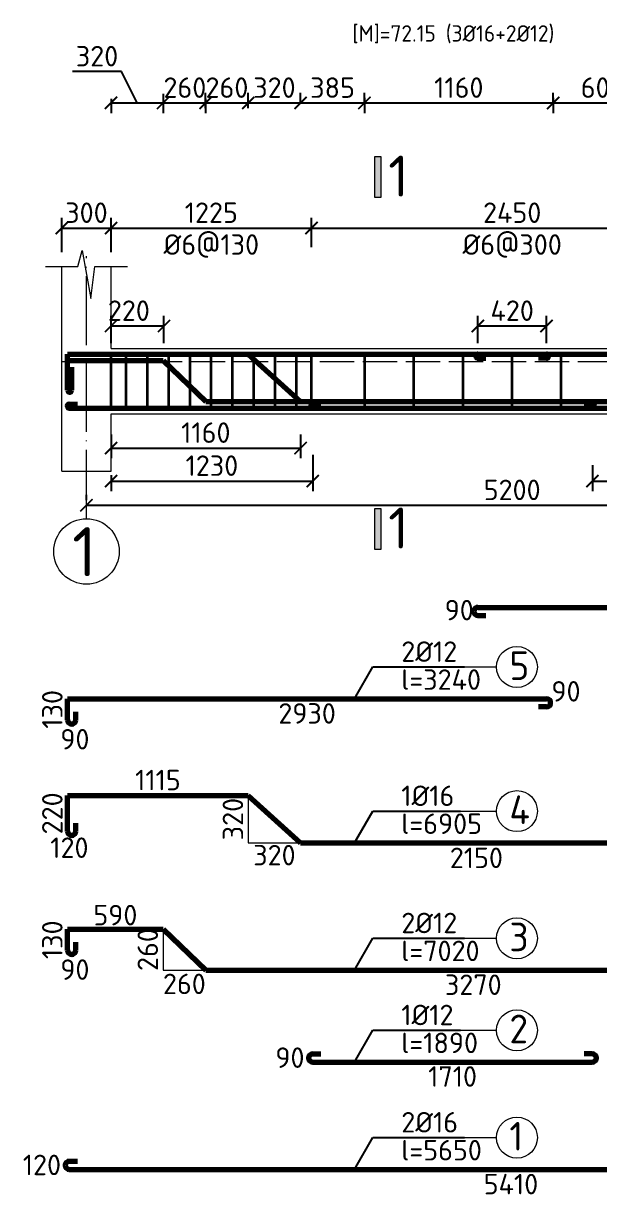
# Model space of a CAD drawing. Header units: millimetres. Extents: x 0 to 4970, y -594 to 1412.
# Drawn here: x 2963.5 to 3033.8, y 299.7 to 443.2 of the extents above; entities that cross this region are included whole.
import ezdxf

# ---------------------------------------------------------------- set-up
doc = ezdxf.new("R2010")
doc.units = ezdxf.units.MM
doc.header["$LTSCALE"] = 0.35
doc.header["$PDMODE"] = 3
doc.linetypes.add('ACAD_ISO02W100', pattern=[15, 12, -3])
doc.linetypes.add('ACAD_ISO04W100', pattern=[30, 24, -3, 0, -3])
doc.layers.get('0').update_dxf_attribs({"lineweight": 50})
for name, color, linetype, lineweight in [('Cot Dai', 7, 'Continuous', 35), ('Cot thep', 2, 'Continuous', 70), ('Cotthepcat', 3, 'Continuous', 70), ('Duong Bao', 6, 'Continuous', 18), ('Kich Thuoc', 1, 'Continuous', 20), ('Ky Hieu', 4, 'Continuous', 20), ('Net Khuat', 5, 'ACAD_ISO02W100', 20), ('NetCat', 7, 'Continuous', 20), ('Text', 40, 'Continuous', 20), ('Truc', 3, 'ACAD_ISO04W100', 20)]:
    doc.layers.add(name, color=color, linetype=linetype, lineweight=lineweight)
doc.styles.get("Standard").update_dxf_attribs({"font": 'isocpeur.ttf'})
doc.styles.add('VN', font='')
doc.styles.get('VN').set_extended_font_data('TCVN 7284')
doc.dimstyles.new('Dim20', dxfattribs={"dimtxt": 2.5, "dimasz": 1.5, "dimexe": 1.25, "dimexo": 0.625, "dimtad": 1, "dimlfac": 20, "dimtxsty": 'Standard', "dimblk": 'ARCHTICK', "dimcen": 2.5, "dimadec": 0, "dimazin": 0, "dimtfac": 1, "dimtmove": 0, "dimatfit": 3, "dimfxl": 1, "dimarcsym": 0})
doc.dimstyles.new('Dim50', dxfattribs={"dimtxt": 2.5, "dimasz": 1.5, "dimexe": 1.25, "dimexo": 0.625, "dimtad": 1, "dimlfac": 50, "dimtxsty": 'Standard', "dimblk": 'ARCHTICK', "dimcen": 2.5, "dimadec": 0, "dimazin": 0, "dimtfac": 1, "dimtmove": 0, "dimatfit": 3, "dimfxl": 1, "dimarcsym": 0})
doc.dimstyles.new('Dim50KT', dxfattribs={"dimtxt": 2.5, "dimasz": 1.5, "dimexe": 1.25, "dimexo": 0.625, "dimtad": 1, "dimlfac": 50, "dimtxsty": 'Standard', "dimblk": 'ARCHTICK', "dimcen": 2.5, "dimse1": 1, "dimse2": 1, "dimsd1": 1, "dimsd2": 1, "dimadec": 0, "dimazin": 0, "dimtfac": 1, "dimtmove": 0, "dimatfit": 3, "dimfxl": 1, "dimarcsym": 0})

# ---------------------------------------------------------------- blocks, each defined once
blk = doc.blocks.new('_ArchTick')
at = {"color": 0, "linetype": 'ByBlock', "const_width": 0.15}
blk.add_lwpolyline([(-0.5, -0.5), (0.5, 0.5)], dxfattribs=at)
blk = doc.blocks.new('*D943')
at = {"layer": 'Defpoints', "color": 0}
for p in [(2980.54, 435.27), (2985.74, 434.64), (2985.74, 433.53)]:
    blk.add_point(p, dxfattribs=at)
at = {"layer": 'Kich Thuoc', "color": 0, "lineweight": -2}
for p, q in [((2980.54, 434.64), (2980.54, 432.28)), ((2985.74, 434.02), (2985.74, 432.28)), ((2980.54, 433.53), (2985.74, 433.53))]:
    blk.add_line(p, q, dxfattribs=at)
at = {"layer": 'Kich Thuoc', "color": 0, "lineweight": -2, "xscale": 1.5, "yscale": 1.5, "zscale": 1.5, "rotation": 180}
blk.add_blockref('_ArchTick', (2980.54, 433.53), dxfattribs=at)
at = {"layer": 'Kich Thuoc', "color": 0, "lineweight": -2, "xscale": 1.5, "yscale": 1.5, "zscale": 1.5}
blk.add_blockref('_ArchTick', (2985.74, 433.53), dxfattribs=at)
at = {"layer": 'Kich Thuoc', "color": 0, "insert": (2983.2, 435.4), "char_height": 2.5, "attachment_point": 5}
blk.add_mtext('260', dxfattribs=at)
blk = doc.blocks.new('*D944')
at = {"layer": 'Defpoints', "color": 0}
for p in [(2971.18, 384.42), (3075.18, 384.42), (3075.18, 384.42)]:
    blk.add_point(p, dxfattribs=at)
at = {"layer": 'Kich Thuoc', "color": 0, "lineweight": -2}
for p, q in [((2971.18, 385.04), (2971.18, 385.67)), ((3075.18, 385.04), (3075.18, 385.67)), ((2971.18, 384.42), (3075.18, 384.42))]:
    blk.add_line(p, q, dxfattribs=at)
at = {"layer": 'Kich Thuoc', "color": 0, "lineweight": -2, "xscale": 1.5, "yscale": 1.5, "zscale": 1.5, "rotation": 180}
blk.add_blockref('_ArchTick', (2971.18, 384.42), dxfattribs=at)
at = {"layer": 'Kich Thuoc', "color": 0, "lineweight": -2, "xscale": 1.5, "yscale": 1.5, "zscale": 1.5}
blk.add_blockref('_ArchTick', (3075.18, 384.42), dxfattribs=at)
at = {"layer": 'Kich Thuoc', "color": 0, "insert": (3023.18, 386.29), "char_height": 2.5, "attachment_point": 5}
blk.add_mtext('5200', dxfattribs=at)
blk = doc.blocks.new('*D946')
at = {"layer": 'Defpoints', "color": 0}
for p in [(2974.18, 418.26), (2968.18, 414.69), (2974.18, 414.69)]:
    blk.add_point(p, dxfattribs=at)
at = {"layer": 'Kich Thuoc', "color": 0, "lineweight": -2}
for p, q in [((2968.18, 415.32), (2968.18, 419.51)), ((2974.18, 415.32), (2974.18, 419.51)), ((2968.18, 418.26), (2974.18, 418.26))]:
    blk.add_line(p, q, dxfattribs=at)
at = {"layer": 'Kich Thuoc', "color": 0, "lineweight": -2, "xscale": 1.5, "yscale": 1.5, "zscale": 1.5, "rotation": 180}
blk.add_blockref('_ArchTick', (2968.18, 418.26), dxfattribs=at)
at = {"layer": 'Kich Thuoc', "color": 0, "lineweight": -2, "xscale": 1.5, "yscale": 1.5, "zscale": 1.5}
blk.add_blockref('_ArchTick', (2974.18, 418.26), dxfattribs=at)
at = {"layer": 'Kich Thuoc', "color": 0, "insert": (2971.18, 420.13), "char_height": 2.5, "attachment_point": 5}
blk.add_mtext('300', dxfattribs=at)
blk = doc.blocks.new('*D947')
at = {"layer": 'Defpoints', "color": 0}
for p in [(2998.68, 418.26), (2998.68, 415.32), (2974.18, 414.69)]:
    blk.add_point(p, dxfattribs=at)
at = {"layer": 'Kich Thuoc', "color": 0, "lineweight": -2}
for p, q in [((2974.18, 415.32), (2974.18, 419.51)), ((2998.68, 415.94), (2998.68, 419.51)), ((2974.18, 418.26), (2998.68, 418.26))]:
    blk.add_line(p, q, dxfattribs=at)
at = {"layer": 'Kich Thuoc', "color": 0, "lineweight": -2, "xscale": 1.5, "yscale": 1.5, "zscale": 1.5, "rotation": 180}
blk.add_blockref('_ArchTick', (2974.18, 418.26), dxfattribs=at)
at = {"layer": 'Kich Thuoc', "color": 0, "lineweight": -2, "xscale": 1.5, "yscale": 1.5, "zscale": 1.5}
blk.add_blockref('_ArchTick', (2998.68, 418.26), dxfattribs=at)
at = {"layer": 'Kich Thuoc', "color": 0, "insert": (2986.43, 420.13), "char_height": 2.5, "attachment_point": 5}
blk.add_mtext('1225', dxfattribs=at)
blk = doc.blocks.new('*D948')
at = {"layer": 'Defpoints', "color": 0}
for p in [(3047.68, 418.26), (2998.68, 415.32), (3047.68, 415.94)]:
    blk.add_point(p, dxfattribs=at)
at = {"layer": 'Kich Thuoc', "color": 0, "lineweight": -2}
for p, q in [((2998.68, 415.94), (2998.68, 419.51)), ((3047.68, 416.57), (3047.68, 419.51)), ((2998.68, 418.26), (3047.68, 418.26))]:
    blk.add_line(p, q, dxfattribs=at)
at = {"layer": 'Kich Thuoc', "color": 0, "lineweight": -2, "xscale": 1.5, "yscale": 1.5, "zscale": 1.5, "rotation": 180}
blk.add_blockref('_ArchTick', (2998.68, 418.26), dxfattribs=at)
at = {"layer": 'Kich Thuoc', "color": 0, "lineweight": -2, "xscale": 1.5, "yscale": 1.5, "zscale": 1.5}
blk.add_blockref('_ArchTick', (3047.68, 418.26), dxfattribs=at)
at = {"layer": 'Kich Thuoc', "color": 0, "insert": (3023.18, 420.13), "char_height": 2.5, "attachment_point": 5}
blk.add_mtext('2450', dxfattribs=at)
blk = doc.blocks.new('*D959')
at = {"layer": 'Defpoints', "color": 0}
for p in [(2985.74, 432.28), (2990.94, 433.53), (2990.94, 432.28)]:
    blk.add_point(p, dxfattribs=at)
at = {"layer": 'Kich Thuoc', "color": 0, "lineweight": -2}
for p, q in [((2985.74, 432.9), (2985.74, 434.78)), ((2990.94, 432.9), (2990.94, 434.78)), ((2985.74, 433.53), (2990.94, 433.53))]:
    blk.add_line(p, q, dxfattribs=at)
at = {"layer": 'Kich Thuoc', "color": 0, "lineweight": -2, "xscale": 1.5, "yscale": 1.5, "zscale": 1.5, "rotation": 180}
blk.add_blockref('_ArchTick', (2985.74, 433.53), dxfattribs=at)
at = {"layer": 'Kich Thuoc', "color": 0, "lineweight": -2, "xscale": 1.5, "yscale": 1.5, "zscale": 1.5}
blk.add_blockref('_ArchTick', (2990.94, 433.53), dxfattribs=at)
at = {"layer": 'Kich Thuoc', "color": 0, "insert": (2988.34, 435.4), "char_height": 2.5, "attachment_point": 5}
blk.add_mtext('260', dxfattribs=at)
blk = doc.blocks.new('*D960')
at = {"layer": 'Defpoints', "color": 0}
for p in [(2990.94, 432.9), (2997.34, 433.53), (2997.34, 432.9)]:
    blk.add_point(p, dxfattribs=at)
at = {"layer": 'Kich Thuoc', "color": 0, "lineweight": -2}
for p, q in [((2990.94, 433.53), (2990.94, 434.78)), ((2997.34, 433.53), (2997.34, 434.78)), ((2990.94, 433.53), (2997.34, 433.53))]:
    blk.add_line(p, q, dxfattribs=at)
at = {"layer": 'Kich Thuoc', "color": 0, "lineweight": -2, "xscale": 1.5, "yscale": 1.5, "zscale": 1.5, "rotation": 180}
blk.add_blockref('_ArchTick', (2990.94, 433.53), dxfattribs=at)
at = {"layer": 'Kich Thuoc', "color": 0, "lineweight": -2, "xscale": 1.5, "yscale": 1.5, "zscale": 1.5}
blk.add_blockref('_ArchTick', (2997.34, 433.53), dxfattribs=at)
at = {"layer": 'Kich Thuoc', "color": 0, "insert": (2994.14, 435.4), "char_height": 2.5, "attachment_point": 5}
blk.add_mtext('320', dxfattribs=at)
blk = doc.blocks.new('*D961')
at = {"layer": 'Defpoints', "color": 0}
for p in [(2974.18, 434.64), (2980.54, 434.28), (2980.54, 433.53)]:
    blk.add_point(p, dxfattribs=at)
at = {"layer": 'Kich Thuoc', "color": 0, "lineweight": -2}
for p, q in [((2975.47, 437.36), (2969.47, 437.36)), ((2977.36, 433.53), (2975.47, 437.36)), ((2974.18, 434.02), (2974.18, 432.28)), ((2980.54, 433.65), (2980.54, 432.28)), ((2974.18, 433.53), (2980.54, 433.53))]:
    blk.add_line(p, q, dxfattribs=at)
at = {"layer": 'Kich Thuoc', "color": 0, "lineweight": -2, "xscale": 1.5, "yscale": 1.5, "zscale": 1.5, "rotation": 180}
blk.add_blockref('_ArchTick', (2974.18, 433.53), dxfattribs=at)
at = {"layer": 'Kich Thuoc', "color": 0, "lineweight": -2, "xscale": 1.5, "yscale": 1.5, "zscale": 1.5}
blk.add_blockref('_ArchTick', (2980.54, 433.53), dxfattribs=at)
at = {"layer": 'Kich Thuoc', "color": 0, "insert": (2972.47, 439.24), "char_height": 2.5, "attachment_point": 5}
blk.add_mtext('320', dxfattribs=at)
blk = doc.blocks.new('*D1050')
at = {"layer": 'Defpoints', "color": 0}
for p in [(2968.88, 332.67), (2968.88, 330.07), (2968.88, 330.07)]:
    blk.add_point(p, dxfattribs=at)
at = {"layer": 'Kich Thuoc', "color": 0, "insert": (2967.01, 331.37), "char_height": 2.5, "attachment_point": 5, "rotation": 90}
blk.add_mtext('130', dxfattribs=at)
blk = doc.blocks.new('*D1051')
at = {"layer": 'Defpoints', "color": 0}
for p in [(2968.88, 360.8), (2968.88, 358.2), (2968.88, 358.2)]:
    blk.add_point(p, dxfattribs=at)
at = {"layer": 'Kich Thuoc', "color": 0, "insert": (2967.01, 359.5), "char_height": 2.5, "attachment_point": 5, "rotation": 90}
blk.add_mtext('130', dxfattribs=at)
blk = doc.blocks.new('*D1052')
at = {"layer": 'Defpoints', "color": 0}
for p in [(2968.88, 349), (2968.88, 344.6), (2968.88, 344.6)]:
    blk.add_point(p, dxfattribs=at)
at = {"layer": 'Kich Thuoc', "color": 0, "insert": (2967.01, 346.8), "char_height": 2.5, "attachment_point": 5, "rotation": 90}
blk.add_mtext('220', dxfattribs=at)
blk = doc.blocks.new('*D1053')
at = {"layer": 'Defpoints', "color": 0}
for p in [(2968.88, 349), (2990.94, 349), (2990.94, 349)]:
    blk.add_point(p, dxfattribs=at)
at = {"layer": 'Kich Thuoc', "color": 0, "insert": (2979.91, 350.87), "char_height": 2.5, "attachment_point": 5}
blk.add_mtext('1115', dxfattribs=at)
blk = doc.blocks.new('*D1054')
at = {"layer": 'Defpoints', "color": 0}
for p in [(2990.94, 343.2), (2997.34, 343.2), (2997.34, 339.82)]:
    blk.add_point(p, dxfattribs=at)
at = {"layer": 'Kich Thuoc', "color": 0, "insert": (2994.14, 341.7), "char_height": 2.5, "attachment_point": 5}
blk.add_mtext('320', dxfattribs=at)
blk = doc.blocks.new('*D1055')
at = {"layer": 'Defpoints', "color": 0}
for p in [(2990.94, 349), (2990.94, 343.2), (2990.94, 343.2)]:
    blk.add_point(p, dxfattribs=at)
at = {"layer": 'Kich Thuoc', "color": 0, "insert": (2989.07, 346.1), "char_height": 2.5, "attachment_point": 5, "rotation": 90}
blk.add_mtext('320', dxfattribs=at)
blk = doc.blocks.new('*D1017')
at = {"layer": 'Defpoints', "color": 0}
for p in [(2997.34, 343.2), (3040.28, 343.2), (3040.28, 339.5)]:
    blk.add_point(p, dxfattribs=at)
at = {"layer": 'Kich Thuoc', "color": 0, "insert": (3018.81, 341.37), "char_height": 2.5, "attachment_point": 5}
blk.add_mtext('2150', dxfattribs=at)
blk = doc.blocks.new('*D1019')
at = {"layer": 'Defpoints', "color": 0}
for p in [(2968.88, 332.51), (2980.54, 332.51), (2980.54, 332.51)]:
    blk.add_point(p, dxfattribs=at)
at = {"layer": 'Kich Thuoc', "color": 0, "insert": (2974.71, 334.38), "char_height": 2.5, "attachment_point": 5}
blk.add_mtext('590', dxfattribs=at)
blk = doc.blocks.new('*D1057')
at = {"layer": 'Defpoints', "color": 0}
for p in [(2980.54, 327.67), (2985.74, 327.67), (2985.74, 324.1)]:
    blk.add_point(p, dxfattribs=at)
at = {"layer": 'Kich Thuoc', "color": 0, "insert": (2983.14, 325.98), "char_height": 2.5, "attachment_point": 5}
blk.add_mtext('260', dxfattribs=at)
blk = doc.blocks.new('*D1058')
at = {"layer": 'Defpoints', "color": 0}
for p in [(2980.54, 332.67), (2980.54, 327.67), (2980.54, 327.67)]:
    blk.add_point(p, dxfattribs=at)
at = {"layer": 'Kich Thuoc', "color": 0, "insert": (2978.67, 330.17), "char_height": 2.5, "attachment_point": 5, "rotation": 90}
blk.add_mtext('260', dxfattribs=at)
blk = doc.blocks.new('*D1060')
at = {"layer": 'Defpoints', "color": 0}
for p in [(2985.74, 327.97), (3051.12, 327.97), (3051.12, 324.01)]:
    blk.add_point(p, dxfattribs=at)
at = {"layer": 'Kich Thuoc', "color": 0, "insert": (3018.43, 325.88), "char_height": 2.5, "attachment_point": 5}
blk.add_mtext('3270', dxfattribs=at)
blk = doc.blocks.new('*D1062')
at = {"layer": 'Defpoints', "color": 0}
for p in [(2969.08, 303.34), (3076.98, 303.34), (3076.98, 299.66)]:
    blk.add_point(p, dxfattribs=at)
at = {"layer": 'Kich Thuoc', "color": 0, "insert": (3023.03, 301.54), "char_height": 2.5, "attachment_point": 5}
blk.add_mtext('5410', dxfattribs=at)
blk = doc.blocks.new('*D1026')
at = {"layer": 'Defpoints', "color": 0}
for p in [(3018.98, 369.79), (3235.38, 369.79), (3235.38, 368.03)]:
    blk.add_point(p, dxfattribs=at)
at = {"layer": 'Kich Thuoc', "color": 0, "insert": (3127.18, 369.91), "char_height": 2.5, "attachment_point": 5}
blk.add_mtext('10820', dxfattribs=at)
blk = doc.blocks.new('*D1073')
at = {"layer": 'Defpoints', "color": 0}
for p in [(2968.88, 360.8), (3027.38, 360.8), (3027.38, 357.12)]:
    blk.add_point(p, dxfattribs=at)
at = {"layer": 'Kich Thuoc', "color": 0, "insert": (2998.13, 359), "char_height": 2.5, "attachment_point": 5}
blk.add_mtext('2930', dxfattribs=at)
blk = doc.blocks.new('*D1027')
at = {"layer": 'Defpoints', "color": 0}
for p in [(3027.38, 406.3), (3018.98, 403.57), (3027.38, 403.57)]:
    blk.add_point(p, dxfattribs=at)
at = {"layer": 'Kich Thuoc', "color": 0, "lineweight": -2}
for p, q in [((3018.98, 404.19), (3018.98, 407.55)), ((3018.98, 406.3), (3027.38, 406.3)), ((3027.38, 404.19), (3027.38, 407.55))]:
    blk.add_line(p, q, dxfattribs=at)
at = {"layer": 'Kich Thuoc', "color": 0, "lineweight": -2, "xscale": 1.5, "yscale": 1.5, "zscale": 1.5, "rotation": 180}
blk.add_blockref('_ArchTick', (3018.98, 406.3), dxfattribs=at)
at = {"layer": 'Kich Thuoc', "color": 0, "lineweight": -2, "xscale": 1.5, "yscale": 1.5, "zscale": 1.5}
blk.add_blockref('_ArchTick', (3027.38, 406.3), dxfattribs=at)
at = {"layer": 'Kich Thuoc', "color": 0, "insert": (3023.18, 408.17), "char_height": 2.5, "attachment_point": 5}
blk.add_mtext('420', dxfattribs=at)
blk = doc.blocks.new('*D1075')
at = {"layer": 'Defpoints', "color": 0}
for p in [(3005.13, 434.78), (2997.34, 432.9), (3005.13, 433.53)]:
    blk.add_point(p, dxfattribs=at)
at = {"layer": 'Kich Thuoc', "color": 0, "lineweight": -2}
for p, q in [((2997.34, 433.53), (2997.34, 434.78)), ((3005.13, 434.15), (3005.13, 432.28)), ((2997.34, 433.53), (3005.13, 433.53))]:
    blk.add_line(p, q, dxfattribs=at)
at = {"layer": 'Kich Thuoc', "color": 0, "lineweight": -2, "xscale": 1.5, "yscale": 1.5, "zscale": 1.5, "rotation": 180}
blk.add_blockref('_ArchTick', (2997.34, 433.53), dxfattribs=at)
at = {"layer": 'Kich Thuoc', "color": 0, "lineweight": -2, "xscale": 1.5, "yscale": 1.5, "zscale": 1.5}
blk.add_blockref('_ArchTick', (3005.13, 433.53), dxfattribs=at)
at = {"layer": 'Kich Thuoc', "color": 0, "insert": (3001.24, 435.4), "char_height": 2.5, "attachment_point": 5}
blk.add_mtext('385', dxfattribs=at)
blk = doc.blocks.new('*D1076')
at = {"layer": 'Defpoints', "color": 0}
for p in [(3005.13, 432.9), (3028.18, 433.53), (3028.18, 432.9)]:
    blk.add_point(p, dxfattribs=at)
at = {"layer": 'Kich Thuoc', "color": 0, "lineweight": -2}
for p, q in [((3005.13, 433.53), (3005.13, 434.78)), ((3028.18, 433.53), (3028.18, 434.78)), ((3005.13, 433.53), (3028.18, 433.53))]:
    blk.add_line(p, q, dxfattribs=at)
at = {"layer": 'Kich Thuoc', "color": 0, "lineweight": -2, "xscale": 1.5, "yscale": 1.5, "zscale": 1.5, "rotation": 180}
blk.add_blockref('_ArchTick', (3005.13, 433.53), dxfattribs=at)
at = {"layer": 'Kich Thuoc', "color": 0, "lineweight": -2, "xscale": 1.5, "yscale": 1.5, "zscale": 1.5}
blk.add_blockref('_ArchTick', (3028.18, 433.53), dxfattribs=at)
at = {"layer": 'Kich Thuoc', "color": 0, "insert": (3016.66, 435.4), "char_height": 2.5, "attachment_point": 5}
blk.add_mtext('1160', dxfattribs=at)
blk = doc.blocks.new('*D1077')
at = {"layer": 'Defpoints', "color": 0}
for p in [(3028.18, 434.78), (3040.28, 434.78), (3040.28, 433.53)]:
    blk.add_point(p, dxfattribs=at)
at = {"layer": 'Kich Thuoc', "color": 0, "lineweight": -2}
for p, q in [((3028.18, 434.15), (3028.18, 432.28)), ((3040.28, 434.15), (3040.28, 432.28)), ((3028.18, 433.53), (3040.28, 433.53))]:
    blk.add_line(p, q, dxfattribs=at)
at = {"layer": 'Kich Thuoc', "color": 0, "lineweight": -2, "xscale": 1.5, "yscale": 1.5, "zscale": 1.5, "rotation": 180}
blk.add_blockref('_ArchTick', (3028.18, 433.53), dxfattribs=at)
at = {"layer": 'Kich Thuoc', "color": 0, "lineweight": -2, "xscale": 1.5, "yscale": 1.5, "zscale": 1.5}
blk.add_blockref('_ArchTick', (3040.28, 433.53), dxfattribs=at)
at = {"layer": 'Kich Thuoc', "color": 0, "insert": (3034.23, 435.4), "char_height": 2.5, "attachment_point": 5}
blk.add_mtext('605', dxfattribs=at)
blk = doc.blocks.new('*D1081')
at = {"layer": 'Defpoints', "color": 0}
for p in [(3032.98, 389.92), (3072.18, 389.92), (3072.18, 387.37)]:
    blk.add_point(p, dxfattribs=at)
at = {"layer": 'Kich Thuoc', "color": 0, "lineweight": -2}
for p, q in [((3032.98, 389.3), (3032.98, 386.12)), ((3072.18, 389.3), (3072.18, 386.12)), ((3032.98, 387.37), (3072.18, 387.37))]:
    blk.add_line(p, q, dxfattribs=at)
at = {"layer": 'Kich Thuoc', "color": 0, "lineweight": -2, "xscale": 1.5, "yscale": 1.5, "zscale": 1.5, "rotation": 180}
blk.add_blockref('_ArchTick', (3032.98, 387.37), dxfattribs=at)
at = {"layer": 'Kich Thuoc', "color": 0, "lineweight": -2, "xscale": 1.5, "yscale": 1.5, "zscale": 1.5}
blk.add_blockref('_ArchTick', (3072.18, 387.37), dxfattribs=at)
at = {"layer": 'Kich Thuoc', "color": 0, "insert": (3052.58, 389.25), "char_height": 2.5, "attachment_point": 5}
blk.add_mtext('1960', dxfattribs=at)
blk = doc.blocks.new('*D1082')
at = {"layer": 'Defpoints', "color": 0}
for p in [(2998.82, 317.44), (3032.98, 317.44), (3032.98, 312.8)]:
    blk.add_point(p, dxfattribs=at)
at = {"layer": 'Kich Thuoc', "color": 0, "insert": (3015.9, 314.68), "char_height": 2.5, "attachment_point": 5}
blk.add_mtext('1710', dxfattribs=at)
blk = doc.blocks.new('*D2425')
at = {"layer": 'Defpoints', "color": 0}
for p in [(2980.65, 406.3), (2974.18, 403.57), (2980.65, 403.57)]:
    blk.add_point(p, dxfattribs=at)
at = {"layer": 'Kich Thuoc', "color": 0, "lineweight": -2}
for p, q in [((2974.18, 404.19), (2974.18, 407.55)), ((2974.18, 406.3), (2980.65, 406.3)), ((2980.65, 404.19), (2980.65, 407.55))]:
    blk.add_line(p, q, dxfattribs=at)
at = {"layer": 'Kich Thuoc', "color": 0, "lineweight": -2, "xscale": 1.5, "yscale": 1.5, "zscale": 1.5, "rotation": 180}
blk.add_blockref('_ArchTick', (2974.18, 406.3), dxfattribs=at)
at = {"layer": 'Kich Thuoc', "color": 0, "lineweight": -2, "xscale": 1.5, "yscale": 1.5, "zscale": 1.5}
blk.add_blockref('_ArchTick', (2980.65, 406.3), dxfattribs=at)
at = {"layer": 'Kich Thuoc', "color": 0, "insert": (2976.36, 408.17), "char_height": 2.5, "attachment_point": 5}
blk.add_mtext('220', dxfattribs=at)
blk = doc.blocks.new('*D2423')
at = {"layer": 'Defpoints', "color": 0}
for p in [(2998.82, 391.17), (2974.18, 388.72), (2998.82, 387.37)]:
    blk.add_point(p, dxfattribs=at)
at = {"layer": 'Kich Thuoc', "color": 0, "lineweight": -2}
for p, q in [((2998.82, 390.55), (2998.82, 386.12)), ((2974.18, 388.09), (2974.18, 386.12)), ((2974.18, 387.37), (2998.82, 387.37))]:
    blk.add_line(p, q, dxfattribs=at)
at = {"layer": 'Kich Thuoc', "color": 0, "lineweight": -2, "xscale": 1.5, "yscale": 1.5, "zscale": 1.5, "rotation": 180}
blk.add_blockref('_ArchTick', (2974.18, 387.37), dxfattribs=at)
at = {"layer": 'Kich Thuoc', "color": 0, "lineweight": -2, "xscale": 1.5, "yscale": 1.5, "zscale": 1.5}
blk.add_blockref('_ArchTick', (2998.82, 387.37), dxfattribs=at)
at = {"layer": 'Kich Thuoc', "color": 0, "insert": (2986.5, 389.25), "char_height": 2.5, "attachment_point": 5}
blk.add_mtext('1230', dxfattribs=at)
blk = doc.blocks.new('*D2424')
at = {"layer": 'Defpoints', "color": 0}
for p in [(3032.98, 389.92), (3072.18, 389.92), (3072.18, 387.37)]:
    blk.add_point(p, dxfattribs=at)
at = {"layer": 'Kich Thuoc', "color": 0, "lineweight": -2}
for p, q in [((3032.98, 389.3), (3032.98, 386.12)), ((3072.18, 389.3), (3072.18, 386.12)), ((3032.98, 387.37), (3072.18, 387.37))]:
    blk.add_line(p, q, dxfattribs=at)
at = {"layer": 'Kich Thuoc', "color": 0, "lineweight": -2, "xscale": 1.5, "yscale": 1.5, "zscale": 1.5, "rotation": 180}
blk.add_blockref('_ArchTick', (3032.98, 387.37), dxfattribs=at)
at = {"layer": 'Kich Thuoc', "color": 0, "lineweight": -2, "xscale": 1.5, "yscale": 1.5, "zscale": 1.5}
blk.add_blockref('_ArchTick', (3072.18, 387.37), dxfattribs=at)
at = {"layer": 'Kich Thuoc', "color": 0, "insert": (3052.58, 389.25), "char_height": 2.5, "attachment_point": 5}
blk.add_mtext('1960', dxfattribs=at)
blk = doc.blocks.new('*D2419')
at = {"layer": 'Defpoints', "color": 0}
for p in [(2974.18, 393.67), (2997.34, 393.67), (2997.34, 391.4)]:
    blk.add_point(p, dxfattribs=at)
at = {"layer": 'Kich Thuoc', "color": 0, "lineweight": -2}
for p, q in [((2974.18, 393.05), (2974.18, 390.15)), ((2997.34, 393.05), (2997.34, 390.15)), ((2974.18, 391.4), (2997.34, 391.4))]:
    blk.add_line(p, q, dxfattribs=at)
at = {"layer": 'Kich Thuoc', "color": 0, "lineweight": -2, "xscale": 1.5, "yscale": 1.5, "zscale": 1.5, "rotation": 180}
blk.add_blockref('_ArchTick', (2974.18, 391.4), dxfattribs=at)
at = {"layer": 'Kich Thuoc', "color": 0, "lineweight": -2, "xscale": 1.5, "yscale": 1.5, "zscale": 1.5}
blk.add_blockref('_ArchTick', (2997.34, 391.4), dxfattribs=at)
at = {"layer": 'Kich Thuoc', "color": 0, "insert": (2985.76, 393.28), "char_height": 2.5, "attachment_point": 5}
blk.add_mtext('1160', dxfattribs=at)

msp = doc.modelspace()

# ---------------------------------------------------------------- hatches: boundary and pattern name
at = {"layer": 'NetCat'}
h = msp.add_hatch(color=256, dxfattribs=at)
h.paths.add_polyline_path([(3006.418902, 426.981261), (3007.118902, 426.981261), (3007.118902, 421.981261), (3006.418902, 421.981261)])
edge = h.paths.add_edge_path(flags=17)
edge.add_line((3006.418902, 421.981261), (3006.418902, 426.981261))
h = msp.add_hatch(color=256, dxfattribs=at)
h.paths.add_polyline_path([(3006.418902, 384.020263), (3007.118902, 384.020263), (3007.118902, 379.020263), (3006.418902, 379.020263)])
edge = h.paths.add_edge_path(flags=17)
edge.add_line((3006.418902, 379.020263), (3006.418902, 384.020263))

# ---------------------------------------------------------------- linework, layer by layer
at = {"layer": 'Cot Dai'}
for p, q in [((2974.18074, 396.267944), (2974.18074, 402.867944)), ((2976.03074, 396.267944), (2976.03074, 402.867944)), ((2978.63074, 396.267944), (2978.63074, 402.867944)), ((2981.23074, 396.267944), (2981.23074, 402.867944)), ((2983.83074, 396.267944), (2983.83074, 402.867944)), ((2986.43074, 396.267944), (2986.43074, 402.867944)), ((2989.03074, 396.267944), (2989.03074, 402.867944)), ((2991.63074, 396.267944), (2991.63074, 402.867944)), ((2994.23074, 396.267944), (2994.23074, 402.867944)), ((2996.83074, 396.267944), (2996.83074, 402.867944)), ((2998.68074, 396.267944), (2998.68074, 402.867944)), ((3005.18074, 396.267944), (3005.18074, 402.867944)), ((3011.18074, 396.267944), (3011.18074, 402.867944)), ((3017.18074, 396.267944), (3017.18074, 402.867944)), ((3023.18074, 396.267944), (3023.18074, 402.867944)), ((3029.18074, 396.267944), (3029.18074, 402.867944))]:
    msp.add_line(p, q, dxfattribs=at)
at = {"layer": 'Cot thep'}
for p, q in [((2968.88074, 402.867944), (3026.38074, 402.867944)), ((2968.88074, 402.867944), (2983.741781, 402.867944)), ((2968.88074, 400.267944), (2968.88074, 402.867944)), ((2968.88074, 398.467944), (2968.88074, 402.867944)), ((2968.88074, 402.067944), (2980.541781, 402.067944)), ((2968.88074, 399.467944), (2968.88074, 402.067944)), ((2980.541781, 402.067944), (2985.741781, 397.067944)), ((2990.941781, 402.867944), (2997.341781, 397.067944)), ((3018.98074, 402.367944), (3019.98074, 402.367944)), ((3019.98074, 402.867944), (3231.18074, 402.867944)), ((3027.38074, 402.367944), (3026.38074, 402.367944)), ((2969.38074, 400.267944), (2969.38074, 401.267944)), ((2969.38074, 399.467944), (2969.38074, 400.467944)), ((2969.38074, 398.467944), (2969.38074, 399.467944)), ((2969.08074, 396.267944), (3078.18074, 396.267944)), ((2985.741781, 397.067944), (3051.124735, 397.067944)), ((2995.341781, 397.067944), (3043.282613, 397.067944)), ((3018.98074, 371.952445), (3235.38074, 371.952445)), ((2968.88074, 360.795521), (3027.38074, 360.795521)), ((2968.88074, 358.195521), (2968.88074, 360.795521)), ((2968.88074, 348.998466), (2990.941781, 348.998466)), ((2968.88074, 344.598466), (2968.88074, 348.998466)), ((2990.941781, 348.998466), (2997.341781, 343.198466)), ((2997.341781, 343.198466), (3040.282613, 343.198466)), ((2968.88074, 332.670592), (2980.541781, 332.670592)), ((2968.88074, 330.070592), (2968.88074, 332.670592)), ((2980.541781, 332.670592), (2985.741781, 327.670592)), ((2985.741781, 327.670592), (3051.124735, 327.670592)), ((2998.818644, 316.438987), (3032.975492, 316.438987)), ((2969.08074, 303.340889), (3076.98074, 303.340889))]:
    msp.add_line(p, q, dxfattribs=at)
for centre, start, end in [((3018.98074, 402.617944), 90, 270), ((3027.38074, 402.617944), 270, 90), ((2969.13074, 400.267944), 180, 0), ((2969.13074, 399.467944), 180, 0), ((2969.13074, 398.467944), 180, 0)]:
    msp.add_arc(centre, 0.25, start, end, dxfattribs=at)
at = {"layer": 'Cotthepcat'}
for p, q in [((2969.08074, 396.767944), (2970.08074, 396.767944)), ((2998.818644, 396.767944), (2999.818644, 396.767944)), ((3032.975492, 396.767944), (3031.975492, 396.767944)), ((3018.98074, 370.952445), (3019.98074, 370.952445)), ((2969.88074, 358.195521), (2969.88074, 359.195521)), ((3027.38074, 359.795521), (3026.38074, 359.795521)), ((2969.88074, 344.598466), (2969.88074, 345.598466)), ((2969.88074, 330.070592), (2969.88074, 331.070592)), ((2998.818644, 317.438987), (2999.818644, 317.438987)), ((3032.975492, 317.438987), (3031.975492, 317.438987)), ((2969.08074, 304.340889), (2970.08074, 304.340889))]:
    msp.add_line(p, q, dxfattribs=at)
for centre, radius, start, end in [((2969.08074, 396.517944), 0.25, 90, 270), ((2998.818644, 396.517944), 0.25, 90, 270), ((3032.975492, 396.517944), 0.25, 270, 90), ((3018.98074, 371.452445), 0.5, 90, 270), ((3027.38074, 360.295521), 0.5, 270, 90), ((2969.38074, 358.195521), 0.5, 180, 0), ((2969.38074, 344.598466), 0.5, 180, 0), ((2969.38074, 330.070592), 0.5, 180, 0), ((2998.818644, 316.938987), 0.5, 90, 270), ((3032.975492, 316.938987), 0.5, 270, 90), ((2969.08074, 303.840889), 0.5, 90, 270)]:
    msp.add_arc(centre, radius, start, end, dxfattribs=at)
at = {"layer": 'Duong Bao'}
for p, q in [((2968.18074, 388.567944), (2968.18074, 413.567944)), ((2974.18074, 403.567944), (2974.18074, 413.567944)), ((2974.18074, 403.567944), (3072.18074, 403.567944)), ((2974.18074, 388.567944), (2974.18074, 395.567944)), ((2974.18074, 395.567944), (3072.18074, 395.567944)), ((2968.18074, 388.567944), (2974.18074, 388.567944))]:
    msp.add_line(p, q, dxfattribs=at)
at = {"layer": 'Kich Thuoc'}
for p, q in [((2990.941781, 348.998466), (2990.941781, 343.198466)), ((2990.941781, 343.198466), (2997.341781, 343.198466)), ((2980.541781, 332.670592), (2980.541781, 327.670592)), ((2980.541781, 327.670592), (2985.741781, 327.670592))]:
    msp.add_line(p, q, dxfattribs=at)
at = {"layer": 'Ky Hieu'}
for p, q in [((3010.855875, 364.670137), (3021.255875, 364.670137)), ((3010.543375, 347.073082), (3021.255875, 347.073082)), ((3010.543375, 331.545208), (3021.255875, 331.545208)), ((3010.855875, 320.313603), (3021.255875, 320.313603)), ((3010.855875, 307.215505), (3021.255875, 307.215505))]:
    msp.add_line(p, q, dxfattribs=at)
msp.add_lwpolyline([(2966.18074, 413.567944), (2966.18074, 413.567944), (2970.145464, 413.567944), (2970.663102, 415.499795), (2971.698379, 409.636092), (2972.216017, 413.567944), (2976.18074, 413.567944), (2976.18074, 413.567944)], dxfattribs=at)
for centre, radius in [((2971.18074, 378.776529), 4), ((3023.755875, 364.670137), 2.5), ((3023.755875, 347.073082), 2.5), ((3023.755875, 331.545208), 2.5), ((3023.755875, 320.313603), 2.5), ((3023.755875, 307.215505), 2.5)]:
    msp.add_circle(centre, radius, dxfattribs=at)
at = {"layer": 'Net Khuat'}
msp.add_line((2968.18074, 401.967944), (3231.18074, 401.967944), dxfattribs=at)
at = {"layer": 'NetCat'}
for p, q in [((3006.418902, 421.981261), (3006.418902, 426.981261)), ((3006.418902, 421.981261), (3006.418902, 426.981261)), ((3006.418902, 379.020263), (3006.418902, 384.020263)), ((3006.418902, 379.020263), (3006.418902, 384.020263))]:
    msp.add_line(p, q, dxfattribs=at)
for points in [[(3006.418902, 426.981261), (3007.118902, 426.981261), (3007.118902, 421.981261), (3006.418902, 421.981261), (3006.418902, 426.981261)], [(3006.418902, 384.020263), (3007.118902, 384.020263), (3007.118902, 379.020263), (3006.418902, 379.020263), (3006.418902, 384.020263)]]:
    msp.add_lwpolyline(points, dxfattribs=at)
at = {"layer": 'Truc'}
msp.add_line((2971.18074, 382.776529), (2971.18074, 414.832298), dxfattribs=at)

# ---------------------------------------------------------------- texts
at = {"layer": 'Kich Thuoc', "color": 2}
msp.add_text('1', height=6, dxfattribs=at).set_placement((2969.43074, 375.74544))
at = {"layer": 'Kich Thuoc', "char_height": 2.5}
for s, insert, width, attachment_point in [('%%C6@130', (2986.43074, 416.062421), 24.5, 5), ('%%C6@300', (3023.18074, 416.062421), 24.5, 5), ('90', (3014.931791, 372.864116), 3.45107973, 1), ('90', (3027.977351, 362.949056), 3.45107973, 1), ('90', (2967.988693, 357.100235), 3.45107973, 1), ('120', (2966.75733, 343.860236), 3.45107973, 1), ('90', (2967.988693, 328.975306), 3.45107973, 1), ('90', (2997.811095, 318.229112), 3.45107973, 3), ('120', (2968.073192, 305.131014), 3.45107973, 3)]:
    msp.add_mtext(s, dxfattribs=dict(at, insert=insert, width=width, attachment_point=attachment_point))
at = {"layer": 'Ky Hieu', "style": 'VN'}
for s, p in [('5', (3022.841852, 363.087003)), ('4', (3022.841852, 345.489947)), ('3', (3022.841852, 329.962074)), ('2', (3022.841852, 318.730468)), ('1', (3022.841852, 305.63237))]:
    msp.add_text(s, height=3.5, dxfattribs=at).set_placement(p)
at = {"layer": 'Ky Hieu', "char_height": 2.5, "attachment_point": 7}
for s, insert in [('2%%C12', (3009.635533, 365.295137)), ('l=3240', (3009.635533, 361.883618)), ('1%%C16', (3009.635533, 347.698082)), ('l=6905', (3009.635533, 344.286563)), ('2%%C12', (3009.635533, 332.170208)), ('l=7020', (3009.635533, 328.758689)), ('1%%C12', (3009.635533, 320.938603)), ('l=1890', (3009.635533, 317.527084)), ('2%%C16', (3009.635533, 307.840505)), ('l=5650', (3009.635533, 304.428986))]:
    msp.add_mtext(s, dxfattribs=dict(at, insert=insert))
at = {"layer": 'Text', "insert": (3016.001441, 441.914642), "char_height": 2, "width": 26.69366199, "attachment_point": 5, "style": 'VN'}
msp.add_mtext('[M]=72.15 (3%%C16+2%%C12)', dxfattribs=at)
at = {"layer": 'Text', "char_height": 5, "width": 11.43756339, "attachment_point": 1}
for insert in [(3008.042296, 427.101062), (3008.042296, 384.140065)]:
    msp.add_mtext('1', dxfattribs=dict(at, insert=insert))

# ---------------------------------------------------------------- dimensions: what is measured, and where the dimension line sits
at = {"layer": 'Kich Thuoc'}
dim = msp.add_linear_dim(base=(2980.541781, 433.526812), p1=(2974.18074, 434.64254), p2=(2980.541781, 434.276812), text='320', dimstyle='Dim50', override={"dimtmove": 1}, dxfattribs=at)
dim.commit()
dim.dimension.update_dxf_attribs({"geometry": '*D961', "text_midpoint": (2974.847246, 437.363648), "dimtype": 160})
dim = msp.add_linear_dim(base=(2985.741781, 433.526812), p1=(2980.541781, 435.26754), p2=(2985.741781, 434.64254), dimstyle='Dim50', override={"dimtmove": 1}, dxfattribs=at)
dim.commit()
dim.dimension.update_dxf_attribs({"geometry": '*D943', "text_midpoint": (2983.202546, 433.526812), "dimtype": 160})
for base, p1, p2, dimstyle, picture, middle in [((2990.941781, 433.526812), (2985.741781, 432.276812), (2990.941781, 432.276812), 'Dim50', '*D959', (2988.341781, 433.526812)), ((2974.18074, 418.259115), (2968.18074, 414.690106), (2974.18074, 414.690106), 'Dim50', '*D946', (2971.18074, 418.259115)), ((2985.741781, 324.101558), (2980.541781, 327.670592), (2985.741781, 327.670592), 'Dim50KT', '*D1057', (2983.141781, 324.101558))]:
    dim = msp.add_linear_dim(base=base, p1=p1, p2=p2, dimstyle=dimstyle, dxfattribs=at)
    dim.commit()
    dim.dimension.update_dxf_attribs({"geometry": picture, "text_midpoint": middle, "dimtype": 160})
for base, p1, p2, dimstyle, picture, middle in [((2997.341781, 433.526812), (2990.941781, 432.901812), (2997.341781, 432.901812), 'Dim50', '*D960', (2994.141781, 435.401812)), ((3027.38074, 406.298958), (3018.98074, 403.567944), (3027.38074, 403.567944), 'Dim50', '*D1027', (3023.18074, 408.173958)), ((3075.18074, 384.418408), (2971.18074, 384.418408), (3075.18074, 384.418408), 'Dim50', '*D944', (3023.18074, 386.293408)), ((3235.38074, 368.030986), (3018.98074, 369.785262), (3235.38074, 369.785262), 'Dim50KT', '*D1026', (3127.18074, 369.905986)), ((2997.341781, 339.821586), (2990.941781, 343.198466), (2997.341781, 343.198466), 'Dim50KT', '*D1054', (2994.141781, 341.696586))]:
    dim = msp.add_linear_dim(base=base, p1=p1, p2=p2, dimstyle=dimstyle, dxfattribs=at)
    dim.commit()
    dim.dimension.update_dxf_attribs({"geometry": picture, "text_midpoint": middle})
for base, p1, p2, text, dimstyle, picture, middle in [((3005.134882, 433.526812), (2997.341781, 432.901812), (3005.134882, 434.776812), '385', 'Dim50', '*D1075', (3001.238332, 435.401812)), ((3028.175492, 433.526812), (3005.134882, 432.901812), (3028.175492, 432.901812), '1160', 'Dim50', '*D1076', (3016.655187, 435.401812)), ((2997.341781, 391.400961), (2974.18074, 393.671294), (2997.341781, 393.671294), '1160', 'Dim50', '*D2419', (2985.761261, 393.275961)), ((2998.818644, 387.37395), (2974.18074, 388.71747), (2998.818644, 391.174391), '1230', 'Dim50', '*D2423', (2986.499692, 389.24895)), ((3027.38074, 357.1233), (2968.88074, 360.795521), (3027.38074, 360.795521), '2930', 'Dim50KT', '*D1073', (2998.13074, 358.9983)), ((2990.941781, 348.998466), (2968.88074, 348.998466), (2990.941781, 348.998466), '1115', 'Dim50KT', '*D1053', (2979.911261, 350.873466)), ((2980.541781, 332.506131), (2968.88074, 332.506131), (2980.541781, 332.506131), '590', 'Dim50KT', '*D1019', (2974.711261, 334.381131)), ((3051.124735, 324.009569), (2985.741781, 327.968828), (3051.124735, 327.968828), '3270', 'Dim50KT', '*D1060', (3018.433258, 325.884569)), ((3076.98074, 299.663187), (2969.08074, 303.340889), (3076.98074, 303.340889), '5410', 'Dim50KT', '*D1062', (3023.03074, 301.538187))]:
    dim = msp.add_linear_dim(base=base, p1=p1, p2=p2, text=text, dimstyle=dimstyle, dxfattribs=at)
    dim.commit()
    dim.dimension.update_dxf_attribs({"geometry": picture, "text_midpoint": middle})
at = {"layer": 'Kich Thuoc', "color": 1}
for base, p1, p2, text, dimstyle, picture, middle in [((3040.282613, 433.526812), (3028.175492, 434.776812), (3040.282613, 434.776812), '605', 'Dim50', '*D1077', (3034.229052, 435.401812)), ((3072.18074, 387.37395), (3032.975492, 389.924391), (3072.18074, 389.924391), '1960', 'Dim50', '*D1081', (3052.578116, 389.24895)), ((3072.18074, 387.37395), (3032.975492, 389.924391), (3072.18074, 389.924391), '1960', 'Dim50', '*D2424', (3052.578116, 389.24895)), ((3032.975492, 312.804649), (2998.818644, 317.435514), (3032.975492, 317.435514), '1710', 'Dim50KT', '*D1082', (3015.897068, 314.679649))]:
    dim = msp.add_linear_dim(base=base, p1=p1, p2=p2, text=text, dimstyle=dimstyle, dxfattribs=at)
    dim.commit()
    dim.dimension.update_dxf_attribs({"geometry": picture, "text_midpoint": middle})
at = {"layer": 'Kich Thuoc'}
for base, p1, p2, picture, middle in [((2998.68074, 418.259115), (2974.18074, 414.690106), (2998.68074, 415.315106), '*D947', (2986.43074, 420.134115)), ((3047.68074, 418.259115), (2998.68074, 415.315106), (3047.68074, 415.940106), '*D948', (3023.18074, 420.134115))]:
    dim = msp.add_linear_dim(base=base, p1=p1, p2=p2, dimstyle='Dim50', override={"dimtmove": 1}, dxfattribs=at)
    dim.commit()
    dim.dimension.update_dxf_attribs({"geometry": picture, "text_midpoint": middle})
dim = msp.add_linear_dim(base=(2980.645781, 406.298958), p1=(2974.18074, 403.567944), p2=(2980.645781, 403.567944), text='220', dimstyle='Dim50', dxfattribs=at)
dim.commit()
dim.dimension.update_dxf_attribs({"geometry": '*D2425', "text_midpoint": (2976.361261, 406.298958), "dimtype": 160})
for base, p1, p2, picture, middle in [((2968.88074, 358.195521), (2968.88074, 360.795521), (2968.88074, 358.195521), '*D1051', (2968.88074, 359.495521)), ((2968.88074, 344.598466), (2968.88074, 348.998466), (2968.88074, 344.598466), '*D1052', (2968.88074, 346.798466)), ((2968.88074, 330.070592), (2968.88074, 332.670592), (2968.88074, 330.070592), '*D1050', (2968.88074, 331.370592))]:
    dim = msp.add_linear_dim(base=base, p1=p1, p2=p2, angle=90, dimstyle='Dim50KT', dxfattribs=at)
    dim.commit()
    dim.dimension.update_dxf_attribs({"geometry": picture, "text_midpoint": middle, "dimtype": 160})
for base, p1, p2, text, picture, middle in [((2990.941781, 343.198466), (2990.941781, 348.998466), (2990.941781, 343.198466), '320', '*D1055', (2990.941781, 346.098466)), ((2980.541781, 327.670592), (2980.541781, 332.670592), (2980.541781, 327.670592), '260', '*D1058', (2980.541781, 330.170592))]:
    dim = msp.add_linear_dim(base=base, p1=p1, p2=p2, angle=90, text=text, dimstyle='Dim50KT', dxfattribs=at)
    dim.commit()
    dim.dimension.update_dxf_attribs({"geometry": picture, "text_midpoint": middle, "dimtype": 160})
dim = msp.add_aligned_dim(p1=(2997.341781, 343.198466), p2=(3040.282613, 343.198466), distance=-3.70124, text='2150', dimstyle='Dim50KT', dxfattribs=at)
dim.commit()
dim.dimension.update_dxf_attribs({"geometry": '*D1017', "text_midpoint": (3018.812197, 341.372226)})

# ---------------------------------------------------------------- leaders
at = {"layer": 'Ky Hieu', "annotation_type": 0, "has_hookline": 1, "hookline_direction": 0}
for points, text_width in [([(3003.91076, 360.795521), (3006.147771, 364.670137), (3010.230875, 364.670137)], 6.5), ([(3003.91076, 343.198466), (3006.147771, 347.073082), (3010.230875, 347.073082)], 6), ([(3003.91076, 327.670592), (3006.147771, 331.545208), (3010.230875, 331.545208)], 6.5), ([(3003.91076, 316.438987), (3006.147771, 320.313603), (3010.230875, 320.313603)], 6), ([(3003.91076, 303.340889), (3006.147771, 307.215505), (3010.230875, 307.215505)], 6.5)]:
    msp.add_leader(points, dimstyle='Dim20', override={"dimgap": 0.625, "dimtad": 1, "dimldrblk": 'None'}, dxfattribs=dict(at, text_width=text_width))

doc.saveas('drawing.dxf')
